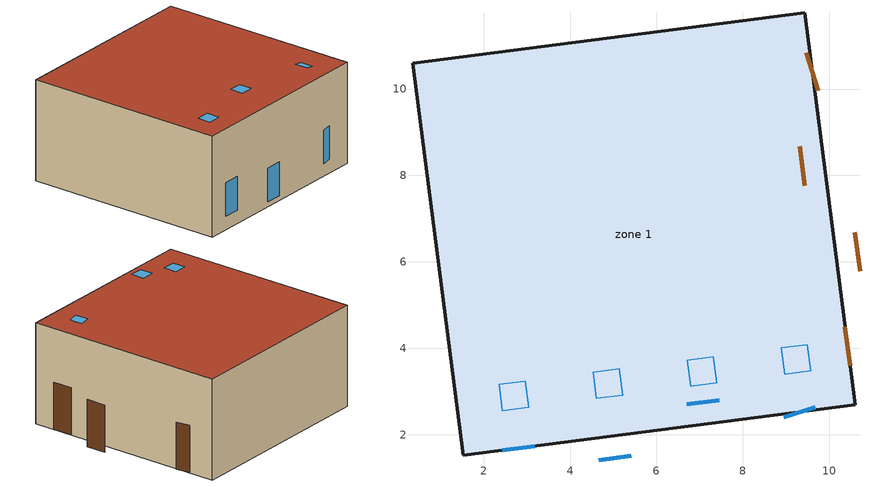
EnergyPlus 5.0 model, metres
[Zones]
zone 1
 floor ground (Exterior Floor): 9.42,11.76 10.59,2.69 1.52,1.52 0.36,10.59 z0
 wall outside (Exterior Wall): 0.36,10.59 1.52,1.52 10.59,2.69 9.42,11.76 0.36,10.59 z0:4.57
 window (Exterior Window): 8.94,2.41 9.67,2.64 / 2.43,1.64 3.19,1.74 / 4.66,1.42 5.42,1.51 / 6.7,2.7 7.45,2.8 z0.61:2.13
 door (Exterior Door): 9.74,9.96 9.46,10.84 / 10.48,3.6 10.36,4.51 / 10.71,5.78 10.59,6.69 / 9.43,7.77 9.31,8.67 z0:2.13
 roof outside (Exterior Roof): 0.36,10.59 1.52,1.52 10.59,2.69 9.42,11.76 z4.57
 skylight (Exterior Window): 4.53,3.45 4.61,2.84 5.22,2.92 5.14,3.53 z5.08; 2.36,3.17 2.44,2.56 3.04,2.64 2.96,3.25 z4.57; 6.71,3.73 6.79,3.12 7.39,3.2 7.32,3.81 z4.06; 8.97,3.41,4.62 9.56,3.48,4.52 9.49,4.09,4.52 8.89,4.01,4.62
[Building]
skylight-rotate: North Axis {deg}=0; Terrain=City; Loads Convergence Tolerance Value=0.04; Temperature Convergence Tolerance Value {deltaC}=0.4; Solar Distribution=FullInteriorAndExterior; Maximum Number of Warmup Days=25
[Site:Location]
CHICAGO_IL_USA TMY2-94846: Latitude {deg}=41.78; Longitude {deg}=-87.75; Time Zone {hr}=-6; Elevation {m}=190
[Material]
Name | Roughness | Thickness {m} | Conductivity {W/m-K} | Density {kg/m3} | Specific Heat {J/kg-K}
F08 Metal surface | Smooth | 0.0008 | 45.28 | 7824 | 500
I01 25mm insulation board | MediumRough | 0.0254 | 0.03 | 43 | 1210
I02 50mm insulation board | MediumRough | 0.0508 | 0.03 | 43 | 1210
G01a 19mm gypsum board | MediumSmooth | 0.019 | 0.16 | 800 | 1090
M11 100mm lightweight concrete | MediumRough | 0.1016 | 0.53 | 1280 | 840
F16 Acoustic tile | MediumSmooth | 0.0191 | 0.06 | 368 | 590
M01 100mm brick | MediumRough | 0.1016 | 0.89 | 1920 | 790
M15 200mm heavyweight concrete | MediumRough | 0.2032 | 1.95 | 2240 | 900
[Material:AirGap]
Name | Thermal Resistance {m2-K/W}
F04 Wall air space resistance | 0.15
F05 Ceiling air space resistance | 0.18
[WindowMaterial:Glazing]
Clear 3mm: Optical Data Type=SpectralAverage; Thickness {m}=0.003; Solar Transmittance at Normal Incidence=0.837; Front Side Solar Reflectance at Normal Incidence=0.075; Back Side Solar Reflectance at Normal Incidence=0.075; Visible Transmittance at Normal Incidence=0.898; Front Side Visible Reflectance at Normal Incidence=0.081; Back Side Visible Reflectance at Normal Incidence=0.081; Infrared Transmittance at Normal Incidence=0; Front Side Infrared Hemispherical Emissivity=0.84; Back Side Infrared Hemispherical Emissivity=0.84; Conductivity {W/m-K}=0.9
[WindowMaterial:Gas]
Air 13mm: Gas Type=Air; Thickness {m}=0.0127
[Construction]
Exterior Floor: I02 50mm insulation board, M15 200mm heavyweight concrete
Exterior Wall: M01 100mm brick, M15 200mm heavyweight concrete, I02 50mm insulation board, F04 Wall air space resistance, G01a 19mm gypsum board
Exterior Roof: M11 100mm lightweight concrete, F05 Ceiling air space resistance, F16 Acoustic tile
Exterior Window: Clear 3mm, Air 13mm, Clear 3mm
Exterior Door: F08 Metal surface, I01 25mm insulation board
[Zone]
zone 1: Multiplier=1
